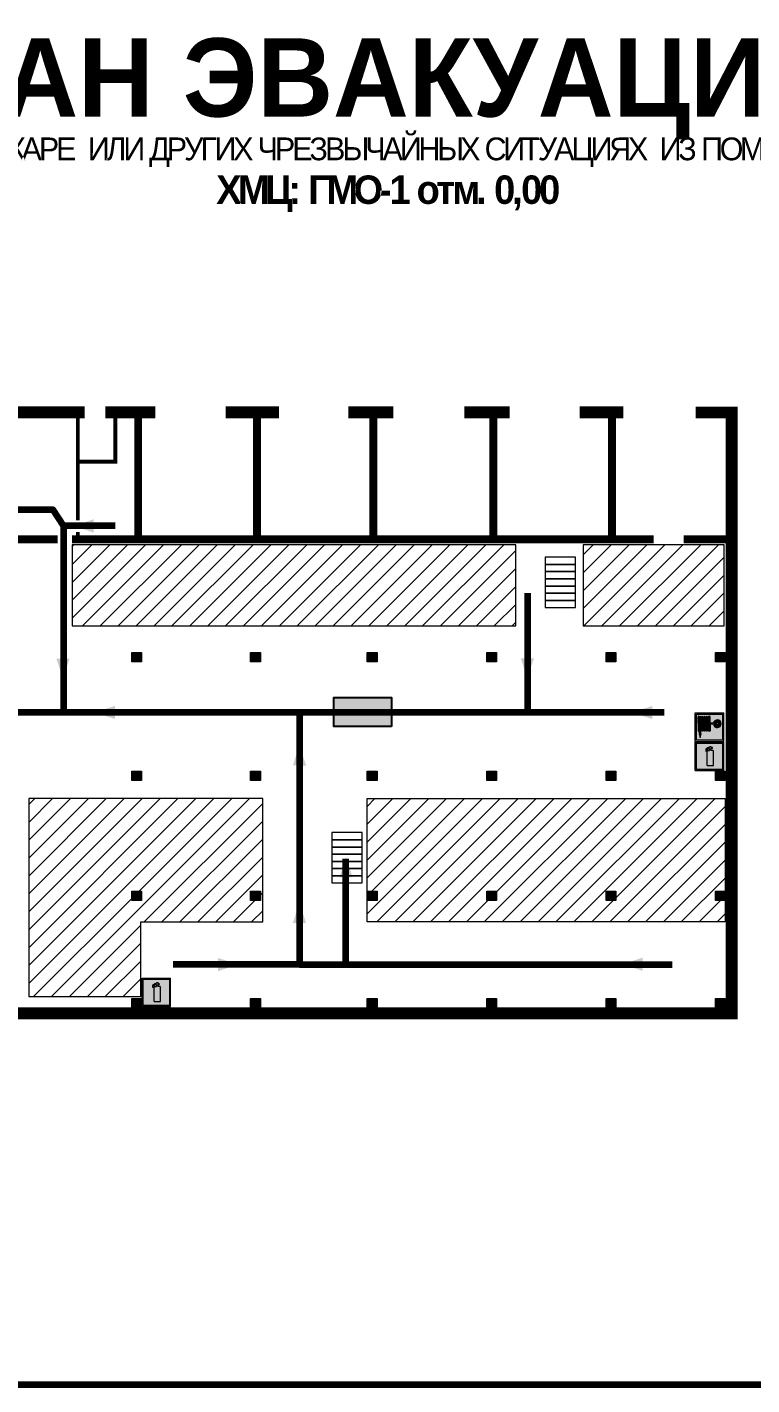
# Model space of a CAD drawing. Header units: millimetres. Extents: x 13114 to 67229, y 22859 to 38520.
# Drawn here: x 17961.2 to 18164.7, y 30104.1 to 30485.7 of the extents above; entities that cross this region are included whole.
import ezdxf

# ---------------------------------------------------------------- set-up
doc = ezdxf.new("R2010")
doc.units = ezdxf.units.MM
doc.layers.add('План_Штампы', color=7, linetype='Continuous')
doc.styles.add('обычный', font='arial.ttf')

# ---------------------------------------------------------------- blocks, each defined once
blk = doc.blocks.new('A$C32E8229D')
at = {"true_color": 0xffffff}
blk.add_hatch(color=7, dxfattribs=at).paths.add_polyline_path([(0, 0), (0, -8), (16, -8), (16, 0)])
h = blk.add_hatch(color=126)
h.paths.add_polyline_path([(0.2, -0.2), (15.8, -0.2), (15.8, -7.8), (0.2, -7.8)])
h.paths.add_polyline_path([(13.49, -2.05), (12.08, -2.05), (11.37, -2.63, 0.162397), (11.29, -2.84), (11.29, -3.63), (10.35, -3.63), (10.35, -4.05), (11.68, -4.05), (11.68, -3.48), (12.26, -4.28), (11.29, -5.1), (11.29, -6.78), (11.85, -6.78), (11.85, -5.44), (12.8, -4.64), (12.8, -5.94), (14.46, -5.94), (14.46, -5.39), (13.45, -5.39), (13.45, -3.97), (12.46, -2.59), (13.15, -2.59), (13.69, -3.34), (14.18, -3)], flags=16)
h.paths.add_polyline_path([(10.74, -1.82, 1), (11.8, -1.82, 1)], flags=16)
h.paths.add_polyline_path([(9.39, -3.59), (5.99, -3.59), (6.56, -3.03), (5.91, -3.03), (5.1, -3.83), (5.91, -4.64), (6.56, -4.64), (5.99, -4.09), (9.39, -4.09)], flags=16)
h.paths.add_polyline_path([(4.29, -1.08), (1.72, -1.08), (1.72, -6.6), (4.29, -6.6)], flags=16)
at = {"color": 126}
blk.add_lwpolyline([(16, -8), (0, -8), (0, 0), (16, 0)], close=True, dxfattribs=at)
blk = doc.blocks.new('A$C37112FD5')
at = {"true_color": 0xf5f5ff}
h = blk.add_hatch(color=7, dxfattribs=at)
h.dxf.hatch_style = 1
h.paths.add_polyline_path([(12.8, -7.4), (0, -7.4), (0, -20.2), (12.8, -20.2)])
h.paths.add_polyline_path([(12.29, -7.91), (12.29, -19.69), (0.51, -19.69), (0.51, -7.91)], flags=16)
h.paths.add_polyline_path([(4.98, -9.04, -0.42597), (5.17, -9.22), (5.17, -12.25), (5.17, -15.29, -0.432244), (4.98, -15.47), (4.83, -15.47, -0.42597), (4.64, -15.29), (4.64, -12.25), (4.64, -9.22, -0.432244), (4.83, -9.04)], flags=0)
h.paths.add_polyline_path([(4.28, -9.22), (4.28, -12.25), (4.28, -15.29, -0.432244), (4.09, -15.47), (3.94, -15.47, -0.42597), (3.75, -15.29), (3.75, -12.25), (3.75, -9.22, -0.432244), (3.94, -9.04), (4.09, -9.04, -0.42597)], flags=0)
h.paths.add_polyline_path([(5.72, -9.04), (5.87, -9.04, -0.42597), (6.06, -9.22), (6.06, -12.25), (6.06, -15.29, -0.432244), (5.87, -15.47), (5.72, -15.47, -0.42597), (5.53, -15.29), (5.53, -12.25), (5.53, -9.22, -0.432244)], flags=0)
h.paths.add_polyline_path([(6.42, -8.9), (6.5, -8.9, -0.42597), (6.69, -9.08), (6.69, -12.03), (8.21, -12.03, -15.824349), (8.21, -12.47), (6.69, -12.47), (6.69, -15.42, -0.432244), (6.5, -15.6), (6.42, -15.6)], flags=0)
h.paths.add_polyline_path([(3.39, -9.22), (3.39, -12.25), (3.39, -15.29, -0.432244), (3.2, -15.47), (3.05, -15.47, -0.42597), (2.85, -15.29), (2.85, -12.25), (2.85, -9.22, -0.432244), (3.05, -9.04), (3.2, -9.04, -0.42597)], flags=0)
h.paths.add_polyline_path([(2.5, -9.22), (2.5, -16.71), (1.96, -16.71), (1.96, -9.22, -0.432244), (2.15, -9.04), (2.31, -9.04, -0.42597)], flags=0)
h.paths.add_polyline_path([(1.61, -8.9), (1.61, -15.6), (1.57, -15.6, -0.42597), (1.37, -15.42), (1.37, -12.03), (1.37, -9.09, -0.432244), (1.57, -8.9)], flags=0)
h.paths.add_polyline_path([(9.76, -10.81), (9.76, -12.03), (8.49, -12.03, -0.336371)], flags=0)
h.paths.add_polyline_path([(8.49, -12.47), (9.76, -12.47), (9.76, -13.7, -0.336371)], flags=0)
h.paths.add_polyline_path([(10.11, -10.81, -0.336371), (11.38, -12.03), (10.11, -12.03)], flags=0)
h.paths.add_polyline_path([(10.11, -12.47), (11.38, -12.47, -0.336371), (10.11, -13.7)], flags=0)
h.paths.add_polyline_path([(2.5, -16.84), (2.5, -17.05), (1.97, -17.05), (1.97, -16.84)], flags=0)
h.paths.add_polyline_path([(2.5, -17.24, -0.033778), (2.24, -18.6, -0.033778), (1.97, -17.24)], flags=0)
h = blk.add_hatch(color=242)
h.dxf.hatch_style = 1
h.paths.add_polyline_path([(12.29, -7.91), (0.51, -7.91), (0.51, -19.69), (12.29, -19.69)])
h.paths.add_polyline_path([(6.42, -15.6), (6.42, -8.9), (6.5, -8.9, -0.42597), (6.69, -9.08), (6.69, -12.03), (8.21, -12.03, -15.824349), (8.21, -12.47), (6.69, -12.47), (6.69, -15.42, -0.432244), (6.5, -15.6)], flags=16)
h.paths.add_polyline_path([(5.87, -15.47), (5.72, -15.47, -0.42597), (5.53, -15.29), (5.53, -12.25), (5.53, -9.22, -0.432244), (5.72, -9.04), (5.87, -9.04, -0.42597), (6.06, -9.22), (6.06, -12.25), (6.06, -15.29, -0.432244)], flags=16)
h.paths.add_polyline_path([(4.98, -15.47), (4.83, -15.47, -0.42597), (4.64, -15.29), (4.64, -12.25), (4.64, -9.22, -0.432244), (4.83, -9.04), (4.98, -9.04, -0.42597), (5.17, -9.22), (5.17, -12.25), (5.17, -15.29, -0.432244)], flags=16)
h.paths.add_polyline_path([(4.09, -15.47), (3.94, -15.47, -0.42597), (3.75, -15.29), (3.75, -12.25), (3.75, -9.22, -0.432244), (3.94, -9.04), (4.09, -9.04, -0.42597), (4.28, -9.22), (4.28, -12.25), (4.28, -15.29, -0.432244)], flags=16)
h.paths.add_polyline_path([(3.2, -15.47), (3.05, -15.47, -0.42597), (2.85, -15.29), (2.85, -12.25), (2.85, -9.22, -0.432244), (3.05, -9.04), (3.2, -9.04, -0.42597), (3.39, -9.22), (3.39, -12.25), (3.39, -15.29, -0.432244)], flags=16)
h.paths.add_polyline_path([(2.5, -17.05), (1.97, -17.05), (1.97, -16.84), (2.5, -16.84)], flags=16)
h.paths.add_polyline_path([(2.5, -17.24, -0.033778), (2.24, -18.6, -0.033778), (1.97, -17.24)], flags=16)
h.paths.add_polyline_path([(2.5, -16.71), (1.96, -16.71), (1.96, -9.22, -0.432244), (2.15, -9.04), (2.31, -9.04, -0.42597), (2.5, -9.22)], flags=16)
h.paths.add_polyline_path([(1.61, -15.6), (1.57, -15.6, -0.42597), (1.37, -15.42), (1.37, -12.03), (1.37, -9.09, -0.432244), (1.57, -8.9), (1.61, -8.9)], flags=16)
h.paths.add_polyline_path([(8.49, -12.47), (9.76, -12.47), (9.76, -13.7, -0.336371)], flags=0)
h.paths.add_polyline_path([(10.11, -13.7), (10.11, -12.47), (11.38, -12.47, -0.336371)], flags=0)
h.paths.add_polyline_path([(8.49, -12.03, -0.336371), (9.76, -10.81), (9.76, -12.03)], flags=0)
h.paths.add_polyline_path([(10.11, -12.03), (10.11, -10.81, -0.336371), (11.38, -12.03)], flags=0)
h = blk.add_hatch(color=7, dxfattribs=at)
h.dxf.hatch_style = 1
h.paths.add_polyline_path([(1.61, -8.9), (1.57, -8.9, 0.432244), (1.37, -9.09), (1.37, -12.03), (1.37, -15.42, 0.42597), (1.57, -15.6), (1.61, -15.6)])
h.paths.add_polyline_path([(2.5, -9.22, 0.42597), (2.31, -9.04), (2.15, -9.04, 0.432244), (1.96, -9.22), (1.96, -16.71), (2.5, -16.71)])
h.paths.add_polyline_path([(2.5, -16.84), (1.97, -16.84), (1.97, -17.05), (2.5, -17.05)])
h.paths.add_polyline_path([(2.5, -17.24), (1.97, -17.24, 0.033778), (2.24, -18.6, 0.033778)])
h.paths.add_polyline_path([(3.39, -12.25), (3.39, -9.22, 0.42597), (3.2, -9.04), (3.05, -9.04, 0.432244), (2.85, -9.22), (2.85, -12.25), (2.85, -15.29, 0.42597), (3.05, -15.47), (3.2, -15.47, 0.432244), (3.39, -15.29)])
h.paths.add_polyline_path([(4.28, -12.25), (4.28, -9.22, 0.42597), (4.09, -9.04), (3.94, -9.04, 0.432244), (3.75, -9.22), (3.75, -12.25), (3.75, -15.29, 0.42597), (3.94, -15.47), (4.09, -15.47, 0.432244), (4.28, -15.29)])
h.paths.add_polyline_path([(5.17, -12.25), (5.17, -9.22, 0.42597), (4.98, -9.04), (4.83, -9.04, 0.432244), (4.64, -9.22), (4.64, -12.25), (4.64, -15.29, 0.42597), (4.83, -15.47), (4.98, -15.47, 0.432244), (5.17, -15.29)])
h.paths.add_polyline_path([(6.06, -12.25), (6.06, -9.22, 0.42597), (5.87, -9.04), (5.72, -9.04, 0.432244), (5.53, -9.22), (5.53, -12.25), (5.53, -15.29, 0.42597), (5.72, -15.47), (5.87, -15.47, 0.432244), (6.06, -15.29)])
h.paths.add_polyline_path([(6.69, -12.47), (8.21, -12.47, 15.824349), (8.21, -12.03), (6.69, -12.03), (6.69, -9.08, 0.42597), (6.5, -8.9), (6.42, -8.9), (6.42, -15.6), (6.5, -15.6, 0.432244), (6.69, -15.42)])
h.paths.add_polyline_path([(8.49, -12.47), (9.76, -12.47), (9.76, -13.7, -0.336371)], flags=16)
h.paths.add_polyline_path([(8.49, -12.03, -0.336371), (9.76, -10.81), (9.76, -12.03)], flags=16)
h.paths.add_polyline_path([(10.11, -12.47), (11.38, -12.47, -0.336371), (10.11, -13.7)], flags=16)
h.paths.add_polyline_path([(10.11, -12.03), (10.11, -10.81, -0.336371), (11.38, -12.03)], flags=16)
h = blk.add_hatch(color=242)
h.dxf.hatch_style = 1
h.paths.add_polyline_path([(9.76, -10.81, 0.336371), (8.49, -12.03), (9.76, -12.03)])
h.paths.add_polyline_path([(10.11, -10.81), (10.11, -12.03), (11.38, -12.03, 0.336371)])
h.paths.add_polyline_path([(11.38, -12.47), (10.11, -12.47), (10.11, -13.7, 0.336371)])
h.paths.add_polyline_path([(9.76, -12.47), (8.49, -12.47, 0.336371), (9.76, -13.7)])
at = {"color": 242, "lineweight": 5}
for p, q in [((0, -20.2), (0, -7.4)), ((0, -7.4), (12.8, -7.4)), ((1.37, -12.03), (1.37, -9.08)), ((1.37, -12.03), (1.37, -15.42)), ((1.57, -8.9), (1.61, -8.9)), ((1.61, -8.9), (1.61, -15.6)), ((1.96, -16.71), (1.96, -9.22)), ((2.15, -9.04), (2.31, -9.04)), ((2.5, -16.71), (2.5, -9.22)), ((2.85, -12.25), (2.85, -9.22)), ((3.05, -9.04), (3.2, -9.04)), ((3.39, -12.25), (3.39, -9.22)), ((3.75, -12.25), (3.75, -9.22)), ((3.94, -9.04), (4.09, -9.04)), ((4.28, -12.25), (4.28, -9.22)), ((4.64, -12.25), (4.64, -9.22)), ((4.83, -9.04), (4.98, -9.04)), ((5.17, -12.25), (5.17, -9.22)), ((5.53, -12.25), (5.53, -9.22)), ((5.72, -9.04), (5.87, -9.04)), ((6.06, -12.25), (6.06, -9.22)), ((6.42, -8.9), (6.42, -15.6)), ((6.5, -8.9), (6.42, -8.9)), ((6.69, -12.03), (6.69, -9.08)), ((8.21, -12.03), (6.69, -12.03)), ((9.76, -12.03), (8.49, -12.03)), ((9.76, -10.81), (9.76, -12.03)), ((10.11, -10.81), (10.11, -12.03)), ((11.38, -12.03), (10.11, -12.03)), ((12.8, -20.2), (12.8, -7.4)), ((1.57, -15.6), (1.61, -15.6)), ((1.96, -16.71), (2.5, -16.71)), ((1.97, -16.84), (2.5, -16.84)), ((1.97, -17.05), (1.97, -16.84)), ((2.5, -17.05), (1.97, -17.05)), ((1.97, -17.24), (2.5, -17.24)), ((2.5, -16.84), (2.5, -17.05)), ((2.85, -12.25), (2.85, -15.29)), ((3.05, -15.47), (3.2, -15.47)), ((3.39, -12.25), (3.39, -15.29)), ((3.75, -12.25), (3.75, -15.29)), ((3.94, -15.47), (4.09, -15.47)), ((4.28, -12.25), (4.28, -15.29)), ((4.64, -12.25), (4.64, -15.29)), ((4.83, -15.47), (4.98, -15.47)), ((5.17, -12.25), (5.17, -15.29)), ((5.53, -12.25), (5.53, -15.29)), ((5.72, -15.47), (5.87, -15.47)), ((6.06, -12.25), (6.06, -15.29)), ((6.42, -15.6), (6.5, -15.6)), ((8.21, -12.47), (6.69, -12.47)), ((6.69, -12.47), (6.69, -15.42)), ((9.76, -12.47), (8.49, -12.47)), ((9.76, -12.47), (9.76, -13.7)), ((11.38, -12.47), (10.11, -12.47)), ((10.11, -12.47), (10.11, -13.7)), ((0, -20.2), (12.8, -20.2))]:
    blk.add_line(p, q, dxfattribs=at)
blk.add_lwpolyline([(0.51, -7.91), (12.29, -7.91), (12.29, -19.69), (0.51, -19.69)], close=True, dxfattribs=at)
for centre, radius, start, end in [((1.56, -9.09), 0.182, 87.10267, 180.60715), ((2.15, -9.22), 0.182, 87.10267, 180.60715), ((2.32, -9.22), 0.182, 359.39285, 92.89733), ((3.04, -9.22), 0.182, 87.10267, 180.60715), ((3.21, -9.22), 0.182, 359.39285, 92.89733), ((3.93, -9.22), 0.182, 87.10267, 180.60715), ((4.1, -9.22), 0.182, 359.39285, 92.89733), ((4.82, -9.22), 0.182, 87.10267, 180.60715), ((4.99, -9.22), 0.182, 359.39285, 92.89733), ((5.71, -9.22), 0.182, 87.10267, 180.60715), ((5.88, -9.22), 0.182, 359.39285, 92.89733), ((6.51, -9.09), 0.182, 359.39285, 92.89733), ((9.93, -12.25), 1.74, 187.23185, 172.76815), ((9.93, -12.25), 1.46, 96.99266, 171.35851), ((9.93, -12.25), 1.46, 8.64149, 83.00734), ((1.56, -15.42), 0.182, 179.39285, 272.89733), ((12.17, -15.98), 10.27, 187.04098, 194.7793), ((-7.7, -15.98), 10.27, 345.2207, 352.95902), ((3.04, -15.29), 0.182, 179.39285, 272.89733), ((3.21, -15.29), 0.182, 267.10267, 0.60715), ((3.93, -15.29), 0.182, 179.39285, 272.89733), ((4.1, -15.29), 0.182, 267.10267, 0.60715), ((4.82, -15.29), 0.182, 179.39285, 272.89733), ((4.99, -15.29), 0.182, 267.10267, 0.60715), ((5.71, -15.29), 0.182, 179.39285, 272.89733), ((5.88, -15.29), 0.182, 267.10267, 0.60715), ((6.51, -15.42), 0.182, 267.10267, 0.60715), ((9.93, -12.25), 1.46, 188.64149, 263.00734), ((9.93, -12.25), 1.46, 276.99266, 351.35851)]:
    blk.add_arc(centre, radius, start, end, dxfattribs=at)
blk = doc.blocks.new('A$C3AD82952')
at = {"true_color": 0xf5f5ff}
h = blk.add_hatch(color=7, dxfattribs=at)
h.dxf.hatch_style = 1
h.paths.add_polyline_path([(8.21, 8.73, 0.414214), (7.89, 9.05), (7.22, 9.05), (7.22, 9.92), (7.59, 9.92, 1), (7.57, 10.36), (7.22, 10.36), (7.22, 10.6), (6.43, 10.6), (6.43, 10.36), (6.01, 10.36), (4.74, 9.59), (4.74, 8.69), (4.98, 8.73), (4.98, 9.26), (6.12, 9.91), (6.43, 9.91), (6.43, 9.05), (5.76, 9.05, 0.414214), (5.44, 8.73), (5.44, 2.2), (8.21, 2.2)], flags=0)
h.paths.add_polyline_path([(12.8, 12.8), (0, 12.8), (0, 0), (12.8, 0)])
h.paths.add_polyline_path([(0.51, 12.29), (12.29, 12.29), (12.29, 0.51), (0.51, 0.51)], flags=16)
h.paths.add_polyline_path([(4.74, 9.59), (6.01, 10.36), (6.43, 10.36), (6.43, 10.6), (7.22, 10.6), (7.22, 10.36), (7.59, 10.36, -0.94586), (7.59, 9.92), (7.22, 9.92), (7.22, 9.05), (7.89, 9.05, -0.414214), (8.21, 8.73), (8.21, 2.2), (5.44, 2.2), (5.44, 8.73, -0.414214), (5.76, 9.05), (6.43, 9.05), (6.43, 9.91), (6.12, 9.91), (4.98, 9.26), (4.98, 8.73), (4.74, 8.69)], flags=0)
h = blk.add_hatch(color=242)
h.dxf.hatch_style = 1
h.paths.add_polyline_path([(12.29, 12.29), (0.51, 12.29), (0.51, 0.51), (12.29, 0.51)])
h.paths.add_polyline_path([(4.74, 8.69), (4.74, 9.59), (6.01, 10.36), (6.43, 10.36), (6.43, 10.6), (7.22, 10.6), (7.22, 10.36), (7.59, 10.36, -0.94586), (7.59, 9.92), (7.22, 9.92), (7.22, 9.05), (7.89, 9.05, -0.414214), (8.21, 8.73), (8.21, 2.2), (5.44, 2.2), (5.44, 8.73, -0.414214), (5.76, 9.05), (6.43, 9.05), (6.43, 9.91), (6.12, 9.91), (4.98, 9.26), (4.98, 8.73)], flags=16)
h = blk.add_hatch(color=7, dxfattribs=at)
h.dxf.hatch_style = 1
h.paths.add_polyline_path([(8.21, 8.73, 0.414214), (7.89, 9.05), (7.22, 9.05), (7.22, 9.92), (7.59, 9.92, 1), (7.57, 10.36), (7.22, 10.36), (7.22, 10.6), (6.43, 10.6), (6.43, 10.36), (6.01, 10.36), (4.74, 9.59), (4.74, 8.69), (4.98, 8.73), (4.98, 9.26), (6.12, 9.91), (6.43, 9.91), (6.43, 9.05), (5.76, 9.05, 0.414214), (5.44, 8.73), (5.44, 2.2), (8.21, 2.2)])
at = {"color": 242, "lineweight": 5}
for p, q in [((0, 0), (0, 12.8)), ((0, 12.8), (12.8, 12.8)), ((12.8, 0), (12.8, 12.8)), ((6.01, 10.36), (4.74, 9.59)), ((4.74, 9.59), (4.74, 8.69)), ((4.74, 8.69), (4.98, 8.73)), ((4.98, 9.26), (6.12, 9.91)), ((4.98, 8.73), (4.98, 9.26)), ((5.44, 2.2), (5.44, 8.73)), ((5.76, 9.05), (6.43, 9.05)), ((6.01, 10.36), (6.43, 10.36)), ((6.12, 9.91), (6.43, 9.91)), ((7.22, 10.6), (6.43, 10.6)), ((6.43, 10.6), (6.43, 10.36)), ((6.43, 9.91), (6.43, 9.05)), ((7.22, 10.36), (7.22, 10.6)), ((7.59, 10.36), (7.22, 10.36)), ((7.22, 9.05), (7.22, 9.92)), ((7.59, 9.92), (7.22, 9.92)), ((7.89, 9.05), (7.22, 9.05)), ((8.21, 2.2), (8.21, 8.73)), ((0, 0), (12.8, 0)), ((5.44, 2.2), (8.21, 2.2))]:
    blk.add_line(p, q, dxfattribs=at)
blk.add_lwpolyline([(0.51, 12.29), (12.29, 12.29), (12.29, 0.51), (0.51, 0.51)], close=True, dxfattribs=at)
for centre, radius, start, end in [((5.76, 8.73), 0.32, 90, 180), ((7.58, 10.14), 0.223, 273.18746, 86.81254), ((7.89, 8.73), 0.32, 0, 90)]:
    blk.add_arc(centre, radius, start, end, dxfattribs=at)

msp = doc.modelspace()

# ---------------------------------------------------------------- hatches: boundary and pattern name
at = {"lineweight": 0}
h = msp.add_hatch(dxfattribs=at)
h.set_pattern_fill('ANSI31', color=256, scale=1.12, angle=180)
h.set_pattern_definition([(225, (37072.692, 39018.682), (2.5144717, -2.5144717), [])])
h.paths.add_polyline_path([(18056.66, 30268.9), (18056.66, 30242.9), (18059.43, 30242.9), (18059.43, 30240.24), (18056.66, 30240.24), (18056.66, 30234.23), (18157.19, 30234.23), (18157.19, 30240.24), (18154.43, 30240.24), (18154.43, 30242.9), (18157.19, 30242.9), (18157.19, 30268.9)])
h.paths.add_polyline_path([(18092.99, 30242.9), (18092.99, 30240.24), (18090.23, 30240.24), (18090.23, 30242.9)], flags=16)
h.paths.add_polyline_path([(18123.75, 30242.9), (18126.51, 30242.9), (18126.51, 30240.24), (18123.75, 30240.24)], flags=16)
h.paths.add_polyline_path([(18027.31, 30268.9), (17961.62, 30268.9), (17961.62, 30213.29), (17993.07, 30213.29), (17993.07, 30234.23), (18027.31, 30234.23)])
h.paths.add_polyline_path([(18023.92, 30242.9), (18026.68, 30242.9), (18026.68, 30240.24), (18023.92, 30240.24)], flags=16)
h.paths.add_polyline_path([(17993.28, 30242.9), (17993.28, 30240.24), (17990.52, 30240.24), (17990.52, 30242.9)], flags=16)
h.paths.add_polyline_path([(18156.88, 30317.49), (18156.88, 30340.26), (18117.27, 30340.26), (18117.27, 30317.49)])
h.paths.add_polyline_path([(18098.35, 30317.49), (18098.35, 30340.26), (17973.77, 30340.26), (17973.77, 30317.49)])
h = msp.add_hatch(color=256, dxfattribs=at)
h.dxf.hatch_style = 1
h.paths.add_polyline_path([(17993.28, 30307.34), (17993.28, 30310), (17990.52, 30310), (17990.52, 30307.34)])
h = msp.add_hatch(color=256, dxfattribs=at)
h.dxf.hatch_style = 1
h.paths.add_polyline_path([(18026.68, 30307.34), (18026.68, 30310), (18023.92, 30310), (18023.92, 30307.34)])
h = msp.add_hatch(color=256, dxfattribs=at)
h.dxf.hatch_style = 1
h.paths.add_polyline_path([(18059.43, 30307.34), (18059.43, 30310), (18056.66, 30310), (18056.66, 30307.34)])
h = msp.add_hatch(color=256, dxfattribs=at)
h.dxf.hatch_style = 1
h.paths.add_polyline_path([(18092.99, 30307.34), (18092.99, 30310), (18090.23, 30310), (18090.23, 30307.34)])
h = msp.add_hatch(color=256, dxfattribs=at)
h.dxf.hatch_style = 1
h.paths.add_polyline_path([(18126.51, 30307.34), (18126.51, 30310), (18123.75, 30310), (18123.75, 30307.34)])
h = msp.add_hatch(color=256, dxfattribs=at)
h.dxf.hatch_style = 1
h.paths.add_polyline_path([(18157.19, 30307.34), (18157.19, 30310), (18154.43, 30310), (18154.43, 30307.34)])
h = msp.add_hatch(color=256, dxfattribs=at)
h.dxf.hatch_style = 1
h.paths.add_polyline_path([(17993.28, 30273.99), (17993.28, 30276.64), (17990.52, 30276.64), (17990.52, 30273.99)])
h = msp.add_hatch(color=256, dxfattribs=at)
h.dxf.hatch_style = 1
h.paths.add_polyline_path([(18026.68, 30273.99), (18026.68, 30276.64), (18023.92, 30276.64), (18023.92, 30273.99)])
h = msp.add_hatch(color=256, dxfattribs=at)
h.dxf.hatch_style = 1
h.paths.add_polyline_path([(18059.43, 30273.99), (18059.43, 30276.64), (18056.66, 30276.64), (18056.66, 30273.99)])
h = msp.add_hatch(color=256, dxfattribs=at)
h.dxf.hatch_style = 1
h.paths.add_polyline_path([(18092.99, 30273.99), (18092.99, 30276.64), (18090.23, 30276.64), (18090.23, 30273.99)])
h = msp.add_hatch(color=256, dxfattribs=at)
h.dxf.hatch_style = 1
h.paths.add_polyline_path([(18126.51, 30273.99), (18126.51, 30276.64), (18123.75, 30276.64), (18123.75, 30273.99)])
h = msp.add_hatch(color=256, dxfattribs=at)
h.dxf.hatch_style = 1
h.paths.add_polyline_path([(18157.19, 30273.99), (18157.19, 30276.64), (18154.43, 30276.64), (18154.43, 30273.99)])
h = msp.add_hatch(color=256, dxfattribs=at)
h.dxf.hatch_style = 1
h.paths.add_polyline_path([(17993.28, 30240.24), (17993.28, 30242.9), (17990.52, 30242.9), (17990.52, 30240.24)])
h = msp.add_hatch(color=256, dxfattribs=at)
h.dxf.hatch_style = 1
h.paths.add_polyline_path([(18026.68, 30240.24), (18026.68, 30242.9), (18023.92, 30242.9), (18023.92, 30240.24)])
h = msp.add_hatch(color=256, dxfattribs=at)
h.dxf.hatch_style = 1
h.paths.add_polyline_path([(18059.43, 30240.24), (18059.43, 30242.9), (18056.66, 30242.9), (18056.66, 30240.24)])
h = msp.add_hatch(color=256, dxfattribs=at)
h.dxf.hatch_style = 1
h.paths.add_polyline_path([(18092.99, 30240.24), (18092.99, 30242.9), (18090.23, 30242.9), (18090.23, 30240.24)])
h = msp.add_hatch(color=256, dxfattribs=at)
h.dxf.hatch_style = 1
h.paths.add_polyline_path([(18126.51, 30240.24), (18126.51, 30242.9), (18123.75, 30242.9), (18123.75, 30240.24)])
h = msp.add_hatch(color=256, dxfattribs=at)
h.dxf.hatch_style = 1
h.paths.add_polyline_path([(18157.19, 30240.24), (18157.19, 30242.9), (18154.43, 30242.9), (18154.43, 30240.24)])
h = msp.add_hatch(color=256, dxfattribs=at)
h.dxf.hatch_style = 1
h.paths.add_polyline_path([(17993.28, 30210.04), (17993.28, 30212.7), (17990.52, 30212.7), (17990.52, 30210.04)])
h = msp.add_hatch(color=256, dxfattribs=at)
h.dxf.hatch_style = 1
h.paths.add_polyline_path([(18026.68, 30210.04), (18026.68, 30212.7), (18023.92, 30212.7), (18023.92, 30210.04)])
h = msp.add_hatch(color=256, dxfattribs=at)
h.dxf.hatch_style = 1
h.paths.add_polyline_path([(18059.43, 30210.04), (18059.43, 30212.7), (18056.66, 30212.7), (18056.66, 30210.04)])
h = msp.add_hatch(color=256, dxfattribs=at)
h.dxf.hatch_style = 1
h.paths.add_polyline_path([(18092.99, 30210.04), (18092.99, 30212.7), (18090.23, 30212.7), (18090.23, 30210.04)])
h = msp.add_hatch(color=256, dxfattribs=at)
h.dxf.hatch_style = 1
h.paths.add_polyline_path([(18126.51, 30210.04), (18126.51, 30212.7), (18123.75, 30212.7), (18123.75, 30210.04)])
h = msp.add_hatch(color=256, dxfattribs=at)
h.dxf.hatch_style = 1
h.paths.add_polyline_path([(18157.19, 30210.04), (18157.19, 30212.7), (18154.43, 30212.7), (18154.43, 30210.04)])

# ---------------------------------------------------------------- linework, layer by layer
at = {"color": 1, "lineweight": 100}
msp.add_lwpolyline([(17758.64, 30499.13), (18358.64, 30499.13), (18358.64, 30104.13), (17758.64, 30104.13)], close=True, dxfattribs=at)
at = {"lineweight": 0}
for points, const_width in [([(17853.56, 30377.48), (17977.32, 30377.48)], 3.36), ([(17969.69, 30341.77), (17924.42, 30341.77), (17924.42, 30377.02), (17924.42, 30297.01)], 2.24), ([(18148.87, 30377.42), (18159.01, 30377.42), (18159.01, 30208.56), (17944.6, 30208.56)], 3.36), ([(17975.4, 30347.14), (17975.4, 30377.14)], 1.12), ([(17985.95, 30377.04), (17985.95, 30363.61), (17975.47, 30363.61)], 1.12), ([(17983.08, 30377.48), (17997.19, 30377.48)], 3.36), ([(17992.34, 30377.48), (17992.34, 30341.77)], 2.24), ([(18016.91, 30377.48), (18031.93, 30377.48)], 3.36), ([(18025.73, 30377.48), (18025.73, 30341.77)], 2.24), ([(18051.38, 30377.48), (18064, 30377.48)], 3.36), ([(18058.41, 30377.48), (18058.41, 30341.77)], 2.24), ([(18083.92, 30377.48), (18096.69, 30377.48)], 3.36), ([(18092.05, 30377.48), (18092.05, 30341.77)], 2.24), ([(18116.31, 30377.48), (18128.62, 30377.48)], 3.36), ([(18125.36, 30377.48), (18125.36, 30341.77)], 2.24), ([(18137.12, 30341.77), (17973.79, 30341.77)], 2.24), ([(17975.4, 30342.34), (17975.4, 30343.86)], 1.12), ([(18158.33, 30341.77), (18145.49, 30341.77)], 2.24)]:
    msp.add_lwpolyline(points, dxfattribs=dict(at, const_width=const_width))
at = {"color": 126, "lineweight": 100, "true_color": 0x008754}
for points in [[(17935.96, 30350.17), (17968.42, 30350.17), (17971.34, 30345.61)], [(17985.89, 30345.61), (17971.34, 30345.61), (17971.34, 30293.08)], [(18101.64, 30326.62), (18101.64, 30293.08)], [(18037.63, 30293.08), (17937.08, 30293.08), (17937.08, 30214.76)], [(18140.08, 30293.08), (18037.63, 30293.08), (18037.63, 30222.27), (18002.15, 30222.27)], [(18050.66, 30222.27), (18050.66, 30251.93)], [(18037.63, 30222.27), (18142.26, 30222.27)]]:
    msp.add_lwpolyline(points, dxfattribs=at)
at = {"lineweight": 0}
for points in [[(18098.35, 30340.26), (17973.77, 30340.26), (17973.77, 30317.49), (18098.35, 30317.49)], [(18156.88, 30340.26), (18117.27, 30340.26), (18117.27, 30317.49), (18156.88, 30317.49)], [(18115.14, 30336.73), (18106.6, 30336.73), (18106.6, 30334.71), (18115.14, 30334.71)], [(18115.14, 30334.71), (18106.6, 30334.71), (18106.6, 30332.69), (18115.14, 30332.69)], [(18115.14, 30332.69), (18106.6, 30332.69), (18106.6, 30330.67), (18115.14, 30330.67)], [(18115.14, 30330.67), (18106.6, 30330.67), (18106.6, 30328.65), (18115.14, 30328.65)], [(18115.14, 30328.65), (18106.6, 30328.65), (18106.6, 30326.63), (18115.14, 30326.63)], [(18115.14, 30326.63), (18106.6, 30326.63), (18106.6, 30324.61), (18115.14, 30324.61)], [(18115.14, 30324.61), (18106.6, 30324.61), (18106.6, 30322.59), (18115.14, 30322.59)], [(17993.28, 30307.34), (17990.52, 30307.34), (17990.52, 30310), (17993.28, 30310)], [(18026.68, 30307.34), (18023.92, 30307.34), (18023.92, 30310), (18026.68, 30310)], [(18059.43, 30307.34), (18056.66, 30307.34), (18056.66, 30310), (18059.43, 30310)], [(18092.99, 30307.34), (18090.23, 30307.34), (18090.23, 30310), (18092.99, 30310)], [(18126.51, 30307.34), (18123.75, 30307.34), (18123.75, 30310), (18126.51, 30310)], [(18157.19, 30307.34), (18154.43, 30307.34), (18154.43, 30310), (18157.19, 30310)], [(17993.28, 30273.99), (17990.52, 30273.99), (17990.52, 30276.64), (17993.28, 30276.64)], [(18026.68, 30273.99), (18023.92, 30273.99), (18023.92, 30276.64), (18026.68, 30276.64)], [(18059.43, 30273.99), (18056.66, 30273.99), (18056.66, 30276.64), (18059.43, 30276.64)], [(18092.99, 30273.99), (18090.23, 30273.99), (18090.23, 30276.64), (18092.99, 30276.64)], [(18126.51, 30273.99), (18123.75, 30273.99), (18123.75, 30276.64), (18126.51, 30276.64)], [(18157.19, 30273.99), (18154.43, 30273.99), (18154.43, 30276.64), (18157.19, 30276.64)], [(18157.19, 30234.23), (18056.66, 30234.23), (18056.66, 30268.9), (18157.19, 30268.9)], [(18055.26, 30259.33), (18046.73, 30259.33), (18046.73, 30257.31), (18055.26, 30257.31)], [(18055.26, 30257.31), (18046.73, 30257.31), (18046.73, 30255.29), (18055.26, 30255.29)], [(18055.26, 30255.29), (18046.73, 30255.29), (18046.73, 30253.27), (18055.26, 30253.27)], [(18055.26, 30253.27), (18046.73, 30253.27), (18046.73, 30251.25), (18055.26, 30251.25)], [(18055.26, 30251.25), (18046.73, 30251.25), (18046.73, 30249.23), (18055.26, 30249.23)], [(18055.26, 30249.23), (18046.73, 30249.23), (18046.73, 30247.22), (18055.26, 30247.22)], [(18055.26, 30247.22), (18046.73, 30247.22), (18046.73, 30245.2), (18055.26, 30245.2)], [(17993.28, 30240.24), (17990.52, 30240.24), (17990.52, 30242.9), (17993.28, 30242.9)], [(18026.68, 30240.24), (18023.92, 30240.24), (18023.92, 30242.9), (18026.68, 30242.9)], [(18059.43, 30240.24), (18056.66, 30240.24), (18056.66, 30242.9), (18059.43, 30242.9)], [(18092.99, 30240.24), (18090.23, 30240.24), (18090.23, 30242.9), (18092.99, 30242.9)], [(18126.51, 30240.24), (18123.75, 30240.24), (18123.75, 30242.9), (18126.51, 30242.9)], [(18157.19, 30240.24), (18154.43, 30240.24), (18154.43, 30242.9), (18157.19, 30242.9)], [(17993.28, 30210.04), (17990.52, 30210.04), (17990.52, 30212.7), (17993.28, 30212.7)], [(18026.68, 30210.04), (18023.92, 30210.04), (18023.92, 30212.7), (18026.68, 30212.7)], [(18059.43, 30210.04), (18056.66, 30210.04), (18056.66, 30212.7), (18059.43, 30212.7)], [(18092.99, 30210.04), (18090.23, 30210.04), (18090.23, 30212.7), (18092.99, 30212.7)], [(18126.51, 30210.04), (18123.75, 30210.04), (18123.75, 30212.7), (18126.51, 30212.7)], [(18157.19, 30210.04), (18154.43, 30210.04), (18154.43, 30212.7), (18157.19, 30212.7)]]:
    msp.add_lwpolyline(points, close=True, dxfattribs=at)
msp.add_lwpolyline([(17961.62, 30234.23), (17961.62, 30213.29), (17993.07, 30213.29), (17993.07, 30234.23), (18027.31, 30234.23), (18027.31, 30268.9), (17961.62, 30268.9), (17961.62, 30213.29), (17993.07, 30213.29)], dxfattribs=at)
at = {"layer": 'План_Штампы', "color": 126, "true_color": 0x008754}
for points in [[(17979.83, 30347.39), (17979.82, 30343.68), (17974.14, 30345.52)], [(17969.37, 30308.27), (17973.08, 30308.26), (17971.24, 30302.58)], [(18099.77, 30308.35), (18103.48, 30308.35), (18101.64, 30302.66)], [(17985.86, 30294.96), (17985.85, 30291.26), (17980.17, 30293.09)], [(18136.76, 30294.96), (18136.75, 30291.26), (18131.07, 30293.09)], [(18039.49, 30278.2), (18035.79, 30278.21), (18037.63, 30283.89)], [(18052.57, 30246.77), (18048.86, 30246.78), (18050.7, 30252.46)], [(18039.49, 30233.95), (18035.79, 30233.96), (18037.63, 30239.65)], [(18014.76, 30220.41), (18014.77, 30224.11), (18020.46, 30222.27)], [(18134.01, 30224.19), (18134, 30220.48), (18128.32, 30222.32)]]:
    msp.add_solid(points, dxfattribs=at)

# ---------------------------------------------------------------- block references
for name, p, xscale, yscale, zscale in [('A$C37112FD5', (18148.77, 30297.6), 0.6249984004534781, 0.6249984004534781, 0.6249984004534781), ('A$C3AD82952', (18148.77, 30276.8), 0.625, 0.625, 0.625), ('A$C3AD82952', (17993.44, 30210.45), 0.625, 0.625, 0.625)]:
    msp.add_blockref(name, p, dxfattribs=dict(xscale=xscale, yscale=yscale, zscale=zscale))
at = {"layer": 'План_Штампы', "color": 126, "true_color": 0x008754, "xscale": 1.012510887696, "yscale": 1.012510887696, "zscale": 1.012510887696, "rotation": 359.9978653237144}
msp.add_blockref('A$C32E8229D', (18047.29, 30297.3), dxfattribs=at)

# ---------------------------------------------------------------- texts
at = {"lineweight": 0, "insert": (17912.44, 30482.59), "char_height": 22, "width": 493.8901, "attachment_point": 1, "style": 'обычный'}
msp.add_mtext('{\\fProxima Nova Rg|b1|i0|c204|p2;ПЛАН ЭВАКУАЦИИ}', dxfattribs=at)
at = {"color": 0, "lineweight": 0, "insert": (18062.13, 30454.89), "char_height": 8, "width": 449.2158, "attachment_point": 5, "style": 'обычный'}
msp.add_mtext('{\\fArial Black|b1|i0|c204|p34;\\H2x;\\T0.85;  \\fArial Narrow|b0|i0|c204|p34;\\H0.8x;\\W0.9;\\P\\fProxima Nova Rg|b0|i0|c204|p2;\\H0.5x;\\W1;\\C256;ПРИ ПОЖАРЕ  ИЛИ ДРУГИХ ЧРЕЗВЫЧАЙНЫХ СИТУАЦИЯХ  ИЗ ПОМЕЩЕНИЙ \\fProxima Nova Rg|b1|i0|c204|p2;\\H1.25x;\\PХМЦ: ГМО-1 отм. 0,00}', dxfattribs=at)

doc.saveas('drawing.dxf')
